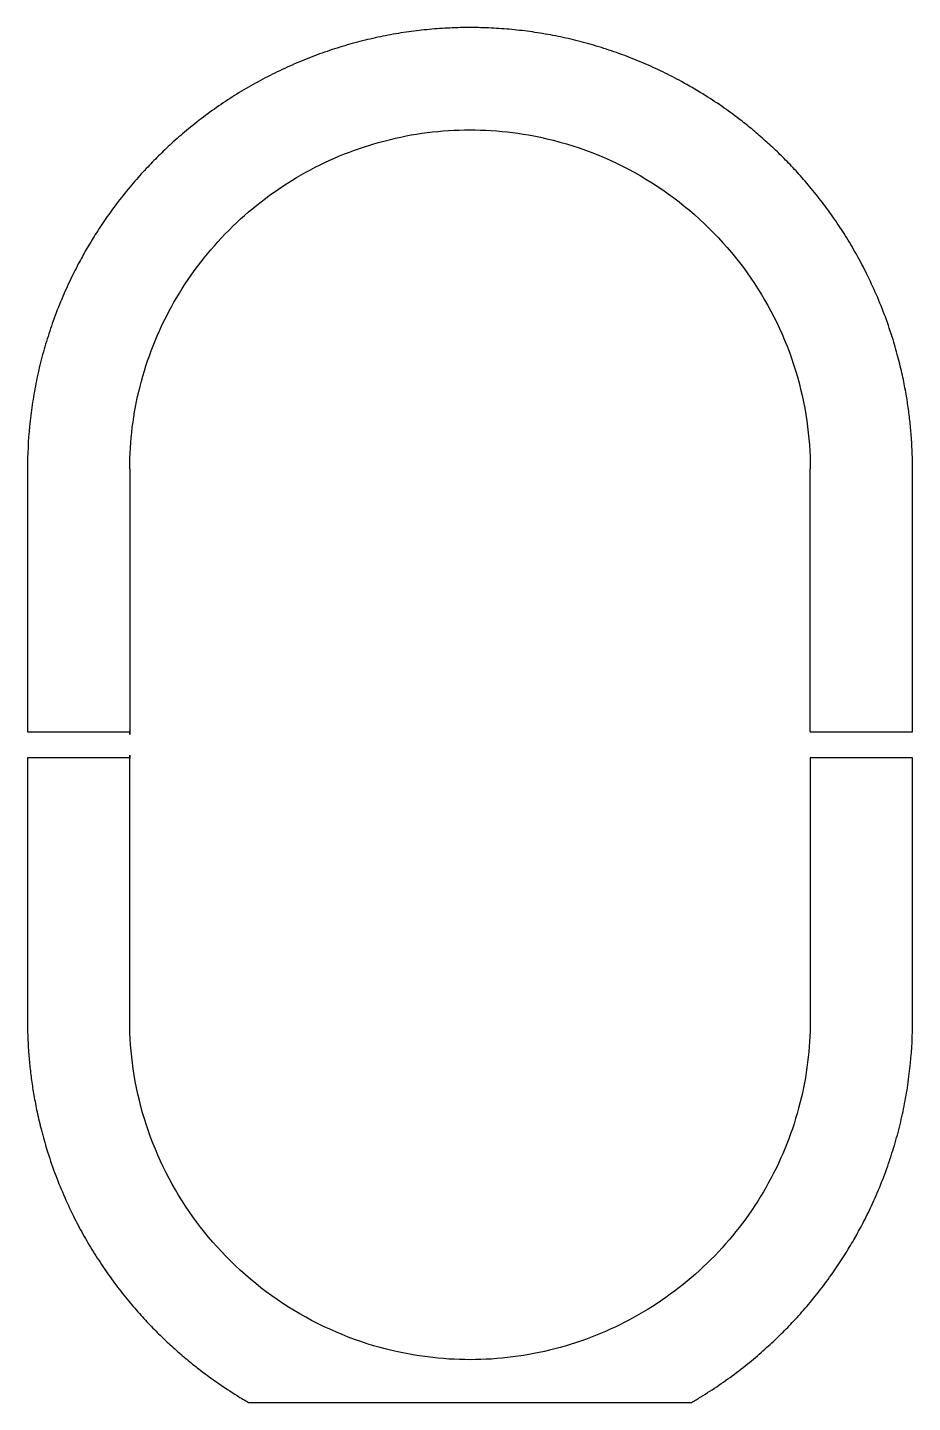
# Model space of a CAD drawing. Extents: x -1987 to 258, y -669 to -330.
# Drawn here: x 204.9 to 257.9, y -669.3 to -587 of the extents above; entities outside this region: 1.
import ezdxf

# ---------------------------------------------------------------- set-up
doc = ezdxf.new("R2010")
doc.units = 0
doc.header["$LTSCALE"] = 12
doc.header["$MEASUREMENT"] = 0
doc.layers.add('COVER', color=3, linetype='CONTINUOUS')
doc.layers.add('REPAD', color=7, linetype='CONTINUOUS')

msp = doc.modelspace()

# ---------------------------------------------------------------- linework, layer by layer
at = {"layer": 'COVER'}
msp.add_line((-1987.327, -329.763, 39.562), (-1906.015, -329.763, 39.563), dxfattribs=at)
at = {"layer": 'REPAD'}
msp.add_line((218.173, -669.273), (244.69, -669.273), dxfattribs=at)
for points, degree, knots in [([(257.937, -613.37), (257.937, -612.778), (257.907, -611.889), (257.806, -610.704), (257.698, -609.809), (257.554, -608.878), (257.361, -607.88), (257.103, -606.787), (256.759, -605.575), (256.322, -604.286), (255.792, -602.963), (255.221, -601.735), (254.622, -600.599), (254.007, -599.552), (253.344, -598.533), (252.635, -597.546), (251.899, -596.614), (251.159, -595.758), (250.444, -594.996), (249.741, -594.301), (249.036, -593.653), (248.309, -593.031), (247.478, -592.37), (246.509, -591.663), (245.358, -590.909), (244.17, -590.218), (242.98, -589.606), (241.828, -589.081), (240.652, -588.612), (239.454, -588.199), (238.24, -587.844), (237.015, -587.549), (235.787, -587.314), (234.556, -587.138), (233.323, -587.02), (232.086, -586.96), (230.849, -586.959), (229.611, -587.015), (228.375, -587.13), (227.139, -587.303), (225.907, -587.536), (224.684, -587.828), (223.469, -588.18), (222.263, -588.592), (221.066, -589.068), (219.886, -589.604), (218.731, -590.199), (217.606, -590.85), (216.515, -591.554), (215.459, -592.311), (214.47, -593.096), (213.575, -593.876), (212.773, -594.639), (212.007, -595.427), (211.231, -596.296), (210.452, -597.253), (209.72, -598.245), (209.072, -599.212), (208.52, -600.117), (208, -601.047), (207.482, -602.068), (206.952, -603.247), (206.469, -604.489), (206.049, -605.754), (205.703, -607.004), (205.418, -608.27), (205.197, -609.548), (204.989, -611.247), (204.927, -612.525), (204.927, -613.37)], 3, [0, 0, 0, 0, 0.02135, 0.032116, 0.04296, 0.053899, 0.06613, 0.079652, 0.094424, 0.111622, 0.128777, 0.145882, 0.160508, 0.175128, 0.189746, 0.204372, 0.219013, 0.232628, 0.245211, 0.256756, 0.268297, 0.279813, 0.291304, 0.306595, 0.323149, 0.34096, 0.356205, 0.371441, 0.386676, 0.401921, 0.417184, 0.432351, 0.447403, 0.462326, 0.477228, 0.492121, 0.507015, 0.521917, 0.53684, 0.551852, 0.566945, 0.582107, 0.597269, 0.612606, 0.628107, 0.643763, 0.659399, 0.675027, 0.690655, 0.706292, 0.721948, 0.736231, 0.749133, 0.761911, 0.775933, 0.791199, 0.806447, 0.820439, 0.8332, 0.84473, 0.858936, 0.874501, 0.891418, 0.907031, 0.922634, 0.938238, 0.953852, 0.969487, 1, 1, 1, 1]), ([(211.052, -613.37), (211.052, -611.712), (211.259, -610.055), (212.088, -606.79), (212.721, -605.186), (214.368, -602.188), (215.382, -600.794), (217.722, -598.299), (219.049, -597.199), (221.935, -595.362), (223.494, -594.625), (226.745, -593.563), (228.438, -593.237), (231.852, -593.019), (233.573, -593.128), (237.357, -593.853), (239.396, -594.593), (243.147, -596.664), (244.859, -597.995), (247.729, -601.06), (248.908, -602.775), (250.699, -606.478), (251.31, -608.468), (251.742, -611.453), (251.811, -612.411), (251.811, -613.37)], 3, [0, 0, 0, 0, 0.077891, 0.077891, 0.158279, 0.158279, 0.238667, 0.238667, 0.319055, 0.319055, 0.399443, 0.399443, 0.479831, 0.479831, 0.56022, 0.56022, 0.660913, 0.660913, 0.761606, 0.761606, 0.858282, 0.858282, 0.954959, 0.954959, 1, 1, 1, 1]), ([(211.052, -613.37), (211.052, -629.118), (211.052, -629.118)], 1, [0, 0, 1, 1.000001, 1.000001]), ([(204.927, -629.118), (205.447, -629.118), (206.229, -629.118), (207.271, -629.118), (208.052, -629.118), (208.833, -629.118), (209.833, -629.118), (210.573, -629.118), (211.052, -629.118)], 3, [0, 0, 0, 0, 0.2499911, 0.3749942, 0.5, 0.6250058, 0.7500089, 0.9800023, 0.9800023, 0.9800023, 0.9800023]), ([(251.811, -629.118), (252.29, -629.118), (253.03, -629.118), (254.03, -629.118), (254.811, -629.118), (255.593, -629.118), (256.635, -629.118), (257.416, -629.118), (257.937, -629.118)], 3, [0.0199977, 0.0199977, 0.0199977, 0.0199977, 0.2499911, 0.3749942, 0.5, 0.6250058, 0.7500089, 1, 1, 1, 1]), ([(211.052, -646.428), (211.052, -630.68), (211.052, -630.679)], 1, [0, 0, 1, 1.000001, 1.000001]), ([(211.052, -630.679), (210.573, -630.679), (209.833, -630.679), (208.833, -630.679), (208.052, -630.679), (207.271, -630.679), (206.229, -630.679), (205.447, -630.679), (204.927, -630.679)], 3, [0.0199977, 0.0199977, 0.0199977, 0.0199977, 0.2499911, 0.3749942, 0.5, 0.6250058, 0.7500089, 1, 1, 1, 1]), ([(257.937, -630.679), (257.416, -630.679), (256.635, -630.679), (255.593, -630.679), (254.811, -630.679), (254.03, -630.679), (253.03, -630.679), (252.29, -630.679), (251.811, -630.679)], 3, [0, 0, 0, 0, 0.2499911, 0.3749942, 0.5, 0.6250058, 0.7500089, 0.9800023, 0.9800023, 0.9800023, 0.9800023]), ([(204.927, -646.428), (204.927, -647.019), (204.957, -647.908), (205.058, -649.094), (205.165, -649.989), (205.31, -650.919), (205.502, -651.917), (205.76, -653.01), (206.104, -654.222), (206.541, -655.511), (207.072, -656.834), (207.643, -658.062), (208.241, -659.198), (208.857, -660.245), (209.52, -661.264), (210.229, -662.251), (210.965, -663.183), (211.704, -664.039), (212.42, -664.801), (213.122, -665.496), (213.828, -666.145), (214.555, -666.767), (215.385, -667.427), (216.355, -668.134), (217.317, -668.765), (217.941, -669.138), (218.173, -669.273)], 3, [0, 0, 0, 0, 0.0213503, 0.0321164, 0.0429605, 0.0538989, 0.06613, 0.0796523, 0.0944244, 0.1116223, 0.1287769, 0.1458817, 0.1605085, 0.1751276, 0.1897465, 0.2043724, 0.2190128, 0.2326275, 0.2452114, 0.2567563, 0.268297, 0.2798127, 0.291304, 0.3065948, 0.3231488, 0.3328381, 0.3328381, 0.3328381, 0.3328381]), ([(251.811, -646.428), (251.811, -648.085), (251.604, -649.743), (250.775, -653.007), (250.142, -654.611), (248.496, -657.609), (247.482, -659.003), (245.141, -661.498), (243.814, -662.598), (240.928, -664.435), (239.37, -665.172), (236.118, -666.235), (234.425, -666.56), (231.011, -666.778), (229.291, -666.669), (225.506, -665.944), (223.467, -665.204), (219.716, -663.134), (218.004, -661.802), (215.134, -658.737), (213.955, -657.023), (212.164, -653.319), (211.553, -651.329), (211.122, -648.344), (211.052, -647.386), (211.052, -646.428)], 3, [0, 0, 0, 0, 0.077891, 0.077891, 0.158279, 0.158279, 0.238667, 0.238667, 0.319055, 0.319055, 0.399443, 0.399443, 0.479831, 0.479831, 0.56022, 0.56022, 0.660913, 0.660913, 0.761606, 0.761606, 0.858282, 0.858282, 0.954959, 0.954959, 1, 1, 1, 1]), ([(244.69, -669.273), (244.879, -669.164), (245.438, -668.831), (246.349, -668.243), (247.405, -667.486), (248.394, -666.701), (249.288, -665.921), (250.09, -665.159), (250.857, -664.37), (251.633, -663.501), (252.412, -662.544), (253.144, -661.552), (253.791, -660.585), (254.343, -659.68), (254.864, -658.75), (255.381, -657.73), (255.911, -656.55), (256.395, -655.308), (256.814, -654.043), (257.161, -652.793), (257.445, -651.527), (257.667, -650.249), (257.875, -648.55), (257.937, -647.273), (257.937, -646.428)], 3, [0.6671637, 0.6671637, 0.6671637, 0.6671637, 0.6750271, 0.6906549, 0.7062922, 0.7219482, 0.7362308, 0.7491334, 0.7619106, 0.7759329, 0.7911992, 0.8064469, 0.8204387, 0.8332003, 0.8447302, 0.8589364, 0.874501, 0.8914176, 0.9070308, 0.9226343, 0.9382379, 0.9538519, 0.9694866, 1, 1, 1, 1])]:
    msp.add_open_spline(points, degree=degree, knots=knots, dxfattribs=at)
for points in [[(204.927, -613.37), (204.927, -629.118)], [(251.811, -629.118), (251.811, -613.37)], [(257.937, -629.118), (257.937, -613.37)], [(204.927, -630.679), (204.927, -646.428)], [(251.811, -630.679), (251.811, -646.428)], [(257.937, -646.428), (257.937, -630.679)]]:
    msp.add_open_spline(points, degree=1, dxfattribs=at)

doc.saveas('drawing.dxf')
